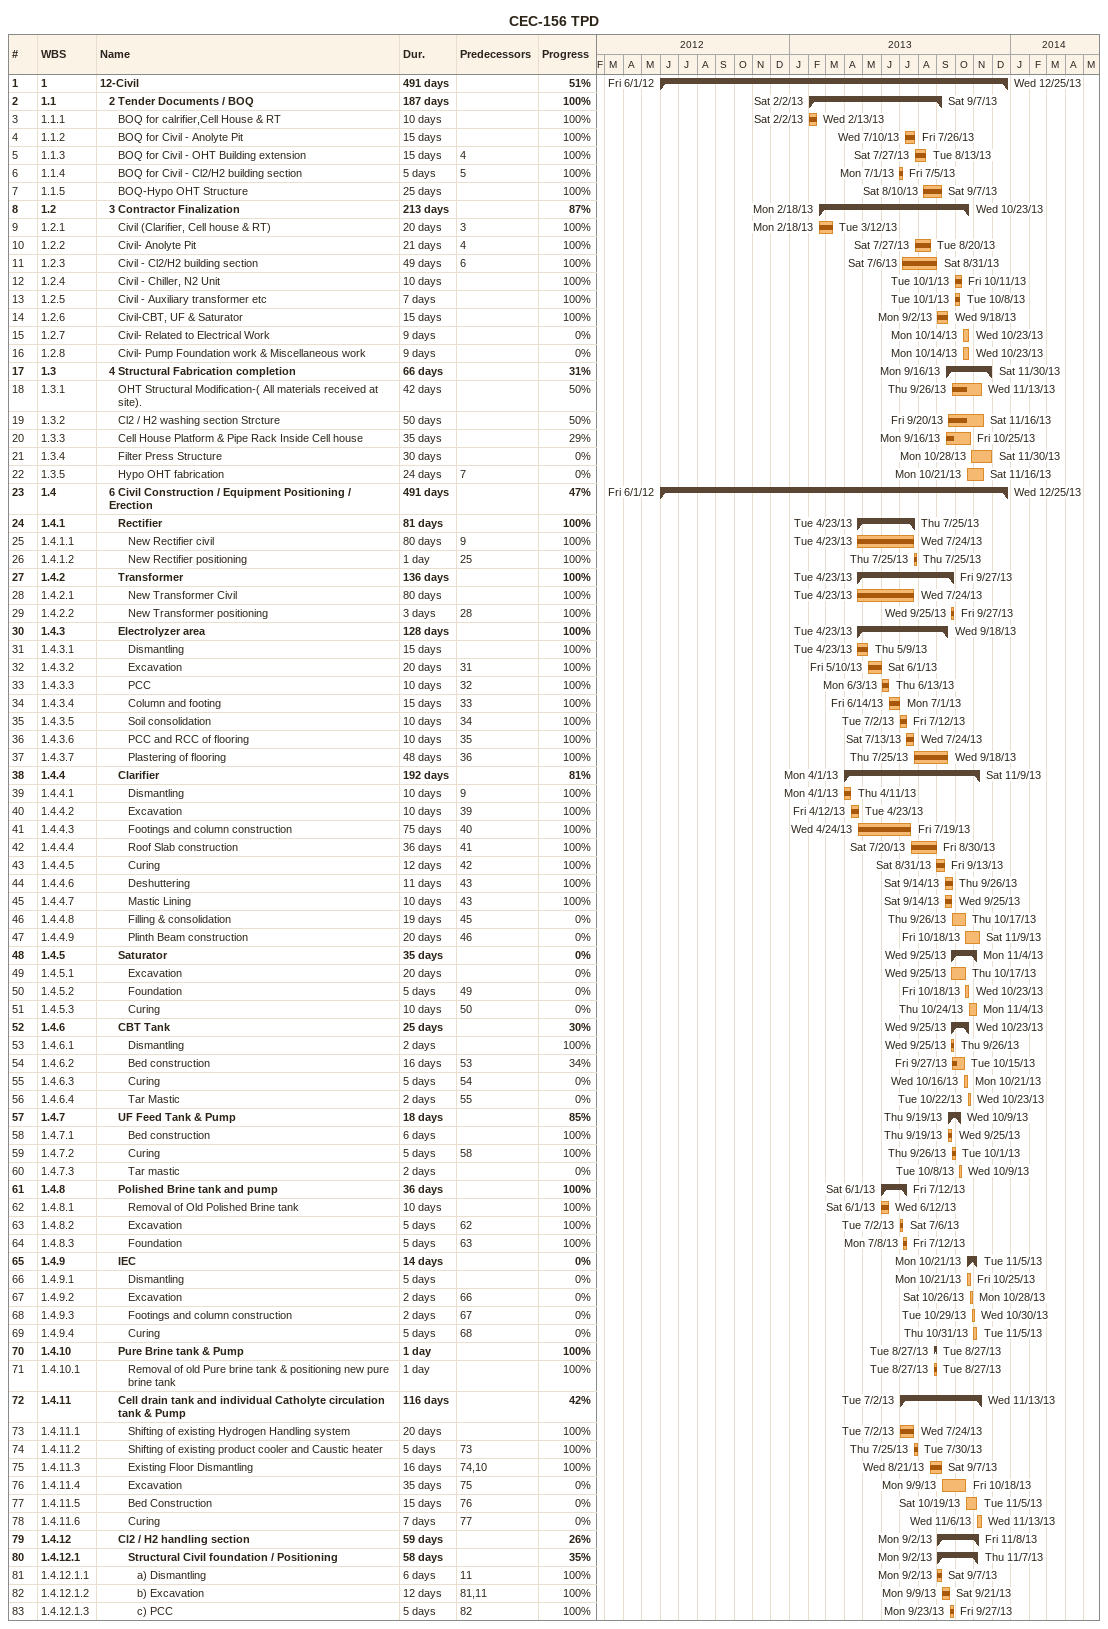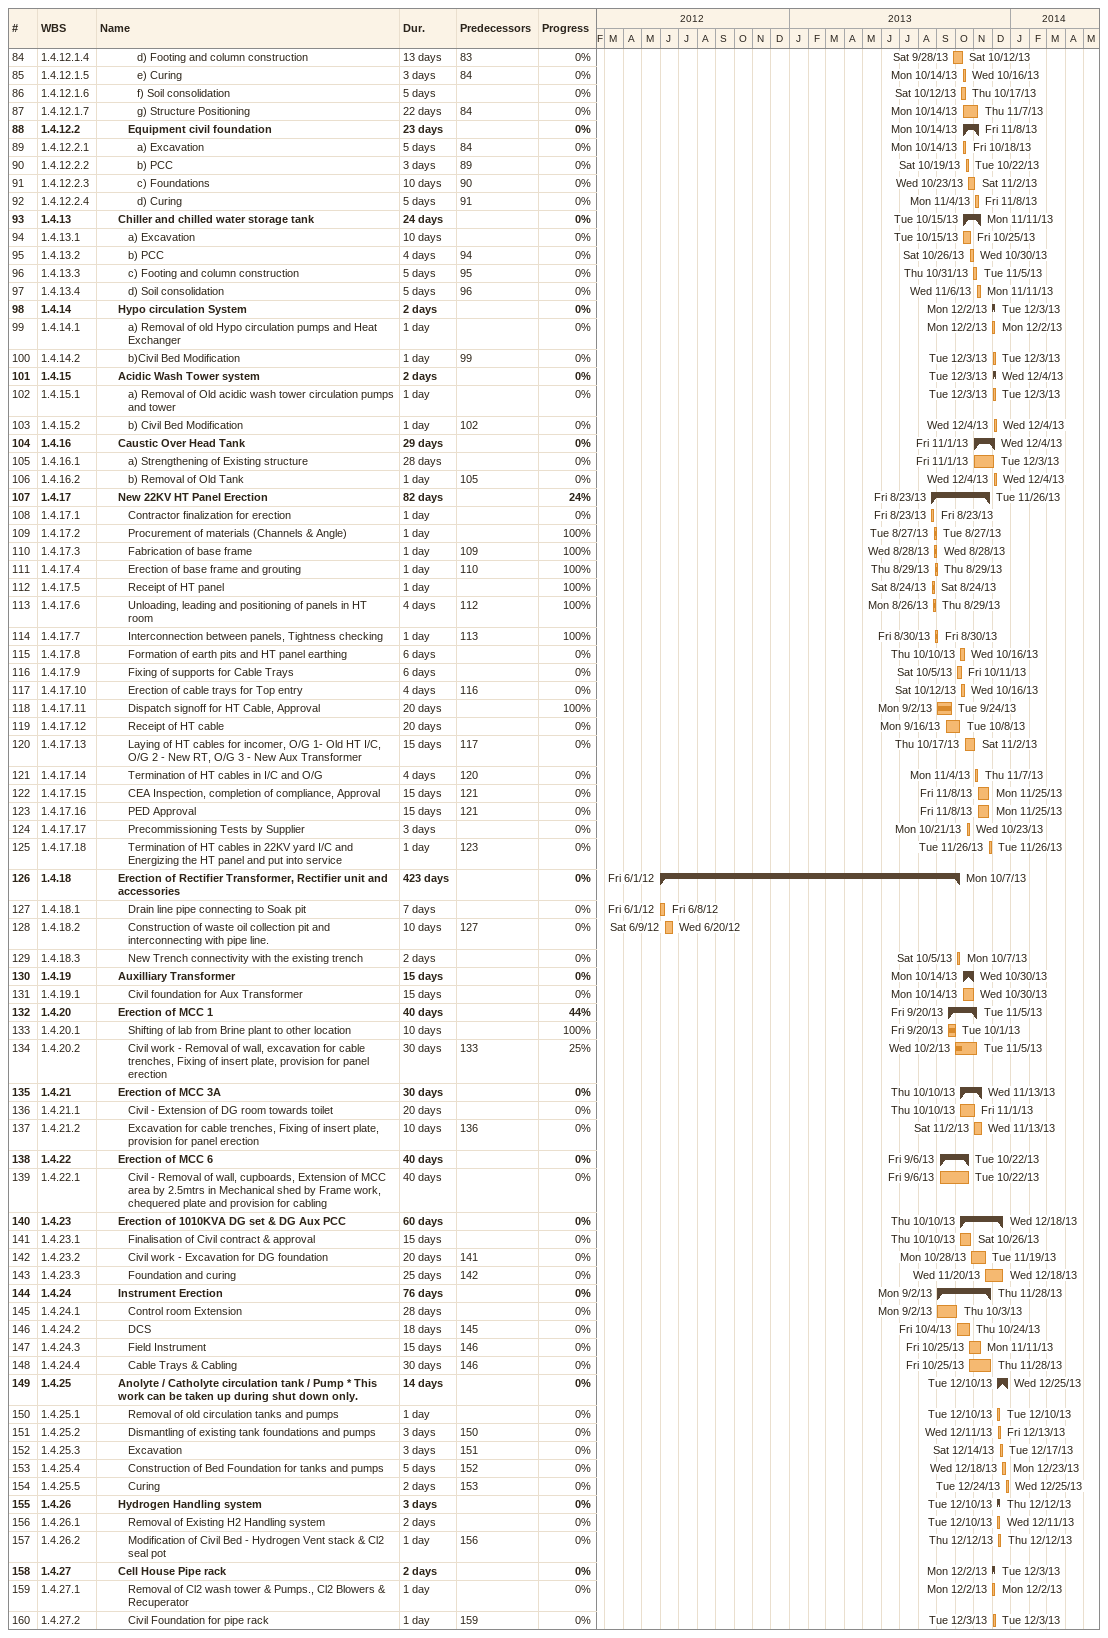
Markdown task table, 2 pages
CEC-156 TPD

| ID | WBS | Task | Duration | Start | Finish | Predecessors | % complete |
|---|---|---|---|---|---|---|---|
| 1 | 1 | **12-Civil** | 491d | 2012-06-01 | 2013-12-25 |  | 51 |
| 2 | 1.1 | **2 Tender Documents / BOQ** | 187d | 2013-02-02 | 2013-09-07 |  | 100 |
| 3 | 1.1.1 | BOQ for calrifier,Cell House & RT | 10d | 2013-02-02 | 2013-02-13 |  | 100 |
| 4 | 1.1.2 | BOQ for Civil - Anolyte Pit | 15d | 2013-07-10 | 2013-07-26 |  | 100 |
| 5 | 1.1.3 | BOQ for Civil - OHT Building extension | 15d | 2013-07-27 | 2013-08-13 | 4 | 100 |
| 6 | 1.1.4 | BOQ for Civil - Cl2/H2 building section | 5d | 2013-07-01 | 2013-07-05 | 5 | 100 |
| 7 | 1.1.5 | BOQ-Hypo OHT Structure | 25d | 2013-08-10 | 2013-09-07 |  | 100 |
| 8 | 1.2 | **3 Contractor Finalization** | 213d | 2013-02-18 | 2013-10-23 |  | 87 |
| 9 | 1.2.1 | Civil (Clarifier, Cell house & RT) | 20d | 2013-02-18 | 2013-03-12 | 3 | 100 |
| 10 | 1.2.2 | Civil- Anolyte Pit | 21d | 2013-07-27 | 2013-08-20 | 4 | 100 |
| 11 | 1.2.3 | Civil - Cl2/H2 building section | 49d | 2013-07-06 | 2013-08-31 | 6 | 100 |
| 12 | 1.2.4 | Civil - Chiller, N2 Unit | 10d | 2013-10-01 | 2013-10-11 |  | 100 |
| 13 | 1.2.5 | Civil - Auxiliary transformer etc | 7d | 2013-10-01 | 2013-10-08 |  | 100 |
| 14 | 1.2.6 | Civil-CBT, UF & Saturator | 15d | 2013-09-02 | 2013-09-18 |  | 100 |
| 15 | 1.2.7 | Civil- Related to Electrical Work | 9d | 2013-10-14 | 2013-10-23 |  | 0 |
| 16 | 1.2.8 | Civil- Pump Foundation work & Miscellaneous work | 9d | 2013-10-14 | 2013-10-23 |  | 0 |
| 17 | 1.3 | **4 Structural Fabrication completion** | 66d | 2013-09-16 | 2013-11-30 |  | 31 |
| 18 | 1.3.1 | OHT Structural Modification-( All materials received at site). | 42d | 2013-09-26 | 2013-11-13 |  | 50 |
| 19 | 1.3.2 | Cl2 / H2 washing section Strcture | 50d | 2013-09-20 | 2013-11-16 |  | 50 |
| 20 | 1.3.3 | Cell House Platform & Pipe Rack Inside Cell house | 35d | 2013-09-16 | 2013-10-25 |  | 29 |
| 21 | 1.3.4 | Filter Press Structure | 30d | 2013-10-28 | 2013-11-30 |  | 0 |
| 22 | 1.3.5 | Hypo OHT fabrication | 24d | 2013-10-21 | 2013-11-16 | 7 | 0 |
| 23 | 1.4 | **6 Civil Construction / Equipment Positioning / Erection** | 491d | 2012-06-01 | 2013-12-25 |  | 47 |
| 24 | 1.4.1 | **Rectifier** | 81d | 2013-04-23 | 2013-07-25 |  | 100 |
| 25 | 1.4.1.1 | New Rectifier civil | 80d | 2013-04-23 | 2013-07-24 | 9 | 100 |
| 26 | 1.4.1.2 | New Rectifier positioning | 1d | 2013-07-25 | 2013-07-25 | 25 | 100 |
| 27 | 1.4.2 | **Transformer** | 136d | 2013-04-23 | 2013-09-27 |  | 100 |
| 28 | 1.4.2.1 | New Transformer Civil | 80d | 2013-04-23 | 2013-07-24 |  | 100 |
| 29 | 1.4.2.2 | New Transformer positioning | 3d | 2013-09-25 | 2013-09-27 | 28 | 100 |
| 30 | 1.4.3 | **Electrolyzer area** | 128d | 2013-04-23 | 2013-09-18 |  | 100 |
| 31 | 1.4.3.1 | Dismantling | 15d | 2013-04-23 | 2013-05-09 |  | 100 |
| 32 | 1.4.3.2 | Excavation | 20d | 2013-05-10 | 2013-06-01 | 31 | 100 |
| 33 | 1.4.3.3 | PCC | 10d | 2013-06-03 | 2013-06-13 | 32 | 100 |
| 34 | 1.4.3.4 | Column and footing | 15d | 2013-06-14 | 2013-07-01 | 33 | 100 |
| 35 | 1.4.3.5 | Soil consolidation | 10d | 2013-07-02 | 2013-07-12 | 34 | 100 |
| 36 | 1.4.3.6 | PCC and RCC of flooring | 10d | 2013-07-13 | 2013-07-24 | 35 | 100 |
| 37 | 1.4.3.7 | Plastering of flooring | 48d | 2013-07-25 | 2013-09-18 | 36 | 100 |
| 38 | 1.4.4 | **Clarifier** | 192d | 2013-04-01 | 2013-11-09 |  | 81 |
| 39 | 1.4.4.1 | Dismantling | 10d | 2013-04-01 | 2013-04-11 | 9 | 100 |
| 40 | 1.4.4.2 | Excavation | 10d | 2013-04-12 | 2013-04-23 | 39 | 100 |
| 41 | 1.4.4.3 | Footings and column construction | 75d | 2013-04-24 | 2013-07-19 | 40 | 100 |
| 42 | 1.4.4.4 | Roof Slab construction | 36d | 2013-07-20 | 2013-08-30 | 41 | 100 |
| 43 | 1.4.4.5 | Curing | 12d | 2013-08-31 | 2013-09-13 | 42 | 100 |
| 44 | 1.4.4.6 | Deshuttering | 11d | 2013-09-14 | 2013-09-26 | 43 | 100 |
| 45 | 1.4.4.7 | Mastic Lining | 10d | 2013-09-14 | 2013-09-25 | 43 | 100 |
| 46 | 1.4.4.8 | Filling & consolidation | 19d | 2013-09-26 | 2013-10-17 | 45 | 0 |
| 47 | 1.4.4.9 | Plinth Beam construction | 20d | 2013-10-18 | 2013-11-09 | 46 | 0 |
| 48 | 1.4.5 | **Saturator** | 35d | 2013-09-25 | 2013-11-04 |  | 0 |
| 49 | 1.4.5.1 | Excavation | 20d | 2013-09-25 | 2013-10-17 |  | 0 |
| 50 | 1.4.5.2 | Foundation | 5d | 2013-10-18 | 2013-10-23 | 49 | 0 |
| 51 | 1.4.5.3 | Curing | 10d | 2013-10-24 | 2013-11-04 | 50 | 0 |
| 52 | 1.4.6 | **CBT Tank** | 25d | 2013-09-25 | 2013-10-23 |  | 30 |
| 53 | 1.4.6.1 | Dismantling | 2d | 2013-09-25 | 2013-09-26 |  | 100 |
| 54 | 1.4.6.2 | Bed construction | 16d | 2013-09-27 | 2013-10-15 | 53 | 34 |
| 55 | 1.4.6.3 | Curing | 5d | 2013-10-16 | 2013-10-21 | 54 | 0 |
| 56 | 1.4.6.4 | Tar Mastic | 2d | 2013-10-22 | 2013-10-23 | 55 | 0 |
| 57 | 1.4.7 | **UF Feed Tank & Pump** | 18d | 2013-09-19 | 2013-10-09 |  | 85 |
| 58 | 1.4.7.1 | Bed construction | 6d | 2013-09-19 | 2013-09-25 |  | 100 |
| 59 | 1.4.7.2 | Curing | 5d | 2013-09-26 | 2013-10-01 | 58 | 100 |
| 60 | 1.4.7.3 | Tar mastic | 2d | 2013-10-08 | 2013-10-09 |  | 0 |
| 61 | 1.4.8 | **Polished Brine tank and pump** | 36d | 2013-06-01 | 2013-07-12 |  | 100 |
| 62 | 1.4.8.1 | Removal of Old Polished Brine tank | 10d | 2013-06-01 | 2013-06-12 |  | 100 |
| 63 | 1.4.8.2 | Excavation | 5d | 2013-07-02 | 2013-07-06 | 62 | 100 |
| 64 | 1.4.8.3 | Foundation | 5d | 2013-07-08 | 2013-07-12 | 63 | 100 |
| 65 | 1.4.9 | **IEC** | 14d | 2013-10-21 | 2013-11-05 |  | 0 |
| 66 | 1.4.9.1 | Dismantling | 5d | 2013-10-21 | 2013-10-25 |  | 0 |
| 67 | 1.4.9.2 | Excavation | 2d | 2013-10-26 | 2013-10-28 | 66 | 0 |
| 68 | 1.4.9.3 | Footings and column construction | 2d | 2013-10-29 | 2013-10-30 | 67 | 0 |
| 69 | 1.4.9.4 | Curing | 5d | 2013-10-31 | 2013-11-05 | 68 | 0 |
| 70 | 1.4.10 | **Pure Brine tank & Pump** | 1d | 2013-08-27 | 2013-08-27 |  | 100 |
| 71 | 1.4.10.1 | Removal of old Pure brine tank & positioning new pure brine tank | 1d | 2013-08-27 | 2013-08-27 |  | 100 |
| 72 | 1.4.11 | **Cell drain tank and individual Catholyte circulation tank & Pump** | 116d | 2013-07-02 | 2013-11-13 |  | 42 |
| 73 | 1.4.11.1 | Shifting of existing Hydrogen Handling system | 20d | 2013-07-02 | 2013-07-24 |  | 100 |
| 74 | 1.4.11.2 | Shifting of existing product cooler and Caustic heater | 5d | 2013-07-25 | 2013-07-30 | 73 | 100 |
| 75 | 1.4.11.3 | Existing Floor Dismantling | 16d | 2013-08-21 | 2013-09-07 | 74, 10 | 100 |
| 76 | 1.4.11.4 | Excavation | 35d | 2013-09-09 | 2013-10-18 | 75 | 0 |
| 77 | 1.4.11.5 | Bed Construction | 15d | 2013-10-19 | 2013-11-05 | 76 | 0 |
| 78 | 1.4.11.6 | Curing | 7d | 2013-11-06 | 2013-11-13 | 77 | 0 |
| 79 | 1.4.12 | **Cl2 / H2 handling section** | 59d | 2013-09-02 | 2013-11-08 |  | 26 |
| 80 | 1.4.12.1 | **Structural Civil foundation / Positioning** | 58d | 2013-09-02 | 2013-11-07 |  | 35 |
| 81 | 1.4.12.1.1 | a) Dismantling | 6d | 2013-09-02 | 2013-09-07 | 11 | 100 |
| 82 | 1.4.12.1.2 | b) Excavation | 12d | 2013-09-09 | 2013-09-21 | 81, 11 | 100 |
| 83 | 1.4.12.1.3 | c) PCC | 5d | 2013-09-23 | 2013-09-27 | 82 | 100 |
| 84 | 1.4.12.1.4 | d) Footing and column construction | 13d | 2013-09-28 | 2013-10-12 | 83 | 0 |
| 85 | 1.4.12.1.5 | e) Curing | 3d | 2013-10-14 | 2013-10-16 | 84 | 0 |
| 86 | 1.4.12.1.6 | f) Soil consolidation | 5d | 2013-10-12 | 2013-10-17 |  | 0 |
| 87 | 1.4.12.1.7 | g) Structure Positioning | 22d | 2013-10-14 | 2013-11-07 | 84 | 0 |
| 88 | 1.4.12.2 | **Equipment civil foundation** | 23d | 2013-10-14 | 2013-11-08 |  | 0 |
| 89 | 1.4.12.2.1 | a) Excavation | 5d | 2013-10-14 | 2013-10-18 | 84 | 0 |
| 90 | 1.4.12.2.2 | b) PCC | 3d | 2013-10-19 | 2013-10-22 | 89 | 0 |
| 91 | 1.4.12.2.3 | c) Foundations | 10d | 2013-10-23 | 2013-11-02 | 90 | 0 |
| 92 | 1.4.12.2.4 | d) Curing | 5d | 2013-11-04 | 2013-11-08 | 91 | 0 |
| 93 | 1.4.13 | **Chiller and chilled water storage tank** | 24d | 2013-10-15 | 2013-11-11 |  | 0 |
| 94 | 1.4.13.1 | a) Excavation | 10d | 2013-10-15 | 2013-10-25 |  | 0 |
| 95 | 1.4.13.2 | b) PCC | 4d | 2013-10-26 | 2013-10-30 | 94 | 0 |
| 96 | 1.4.13.3 | c) Footing and column construction | 5d | 2013-10-31 | 2013-11-05 | 95 | 0 |
| 97 | 1.4.13.4 | d) Soil consolidation | 5d | 2013-11-06 | 2013-11-11 | 96 | 0 |
| 98 | 1.4.14 | **Hypo circulation System** | 2d | 2013-12-02 | 2013-12-03 |  | 0 |
| 99 | 1.4.14.1 | a) Removal of old Hypo circulation pumps and Heat Exchanger | 1d | 2013-12-02 | 2013-12-02 |  | 0 |
| 100 | 1.4.14.2 | b)Civil Bed Modification | 1d | 2013-12-03 | 2013-12-03 | 99 | 0 |
| 101 | 1.4.15 | **Acidic Wash Tower system** | 2d | 2013-12-03 | 2013-12-04 |  | 0 |
| 102 | 1.4.15.1 | a) Removal of Old acidic wash tower circulation pumps and tower | 1d | 2013-12-03 | 2013-12-03 |  | 0 |
| 103 | 1.4.15.2 | b) Civil Bed Modification | 1d | 2013-12-04 | 2013-12-04 | 102 | 0 |
| 104 | 1.4.16 | **Caustic Over Head Tank** | 29d | 2013-11-01 | 2013-12-04 |  | 0 |
| 105 | 1.4.16.1 | a) Strengthening of Existing structure | 28d | 2013-11-01 | 2013-12-03 |  | 0 |
| 106 | 1.4.16.2 | b) Removal of Old Tank | 1d | 2013-12-04 | 2013-12-04 | 105 | 0 |
| 107 | 1.4.17 | **New 22KV HT Panel Erection** | 82d | 2013-08-23 | 2013-11-26 |  | 24 |
| 108 | 1.4.17.1 | Contractor finalization for erection | 1d | 2013-08-23 | 2013-08-23 |  | 0 |
| 109 | 1.4.17.2 | Procurement of materials (Channels & Angle) | 1d | 2013-08-27 | 2013-08-27 |  | 100 |
| 110 | 1.4.17.3 | Fabrication of base frame | 1d | 2013-08-28 | 2013-08-28 | 109 | 100 |
| 111 | 1.4.17.4 | Erection of base frame and grouting | 1d | 2013-08-29 | 2013-08-29 | 110 | 100 |
| 112 | 1.4.17.5 | Receipt of HT panel | 1d | 2013-08-24 | 2013-08-24 |  | 100 |
| 113 | 1.4.17.6 | Unloading, leading and positioning of panels in HT room | 4d | 2013-08-26 | 2013-08-29 | 112 | 100 |
| 114 | 1.4.17.7 | Interconnection between panels, Tightness checking | 1d | 2013-08-30 | 2013-08-30 | 113 | 100 |
| 115 | 1.4.17.8 | Formation of earth pits and HT panel earthing | 6d | 2013-10-10 | 2013-10-16 |  | 0 |
| 116 | 1.4.17.9 | Fixing of supports for Cable Trays | 6d | 2013-10-05 | 2013-10-11 |  | 0 |
| 117 | 1.4.17.10 | Erection of cable trays for Top entry | 4d | 2013-10-12 | 2013-10-16 | 116 | 0 |
| 118 | 1.4.17.11 | Dispatch signoff for HT Cable, Approval | 20d | 2013-09-02 | 2013-09-24 |  | 100 |
| 119 | 1.4.17.12 | Receipt of HT cable | 20d | 2013-09-16 | 2013-10-08 |  | 0 |
| 120 | 1.4.17.13 | Laying of HT cables for incomer, O/G 1- Old HT I/C, O/G 2 - New RT, O/G 3 - New Aux Transformer | 15d | 2013-10-17 | 2013-11-02 | 117 | 0 |
| 121 | 1.4.17.14 | Termination of HT cables in I/C and O/G | 4d | 2013-11-04 | 2013-11-07 | 120 | 0 |
| 122 | 1.4.17.15 | CEA Inspection, completion of compliance, Approval | 15d | 2013-11-08 | 2013-11-25 | 121 | 0 |
| 123 | 1.4.17.16 | PED Approval | 15d | 2013-11-08 | 2013-11-25 | 121 | 0 |
| 124 | 1.4.17.17 | Precommissioning Tests by Supplier | 3d | 2013-10-21 | 2013-10-23 |  | 0 |
| 125 | 1.4.17.18 | Termination of HT cables in 22KV yard I/C and Energizing the HT panel and put into service | 1d | 2013-11-26 | 2013-11-26 | 123 | 0 |
| 126 | 1.4.18 | **Erection of Rectifier Transformer, Rectifier unit and accessories** | 423d | 2012-06-01 | 2013-10-07 |  | 0 |
| 127 | 1.4.18.1 | Drain line pipe connecting to Soak pit | 7d | 2012-06-01 | 2012-06-08 |  | 0 |
| 128 | 1.4.18.2 | Construction of waste oil collection pit and interconnecting with pipe line. | 10d | 2012-06-09 | 2012-06-20 | 127 | 0 |
| 129 | 1.4.18.3 | New Trench connectivity with the existing trench | 2d | 2013-10-05 | 2013-10-07 |  | 0 |
| 130 | 1.4.19 | **Auxilliary Transformer** | 15d | 2013-10-14 | 2013-10-30 |  | 0 |
| 131 | 1.4.19.1 | Civil foundation for Aux Transformer | 15d | 2013-10-14 | 2013-10-30 |  | 0 |
| 132 | 1.4.20 | **Erection of MCC 1** | 40d | 2013-09-20 | 2013-11-05 |  | 44 |
| 133 | 1.4.20.1 | Shifting of lab from Brine plant to other location | 10d | 2013-09-20 | 2013-10-01 |  | 100 |
| 134 | 1.4.20.2 | Civil work - Removal of wall, excavation for cable trenches, Fixing of insert plate, provision for panel erection | 30d | 2013-10-02 | 2013-11-05 | 133 | 25 |
| 135 | 1.4.21 | **Erection of MCC 3A** | 30d | 2013-10-10 | 2013-11-13 |  | 0 |
| 136 | 1.4.21.1 | Civil - Extension of DG room towards toilet | 20d | 2013-10-10 | 2013-11-01 |  | 0 |
| 137 | 1.4.21.2 | Excavation for cable trenches, Fixing of insert plate, provision for panel erection | 10d | 2013-11-02 | 2013-11-13 | 136 | 0 |
| 138 | 1.4.22 | **Erection of MCC 6** | 40d | 2013-09-06 | 2013-10-22 |  | 0 |
| 139 | 1.4.22.1 | Civil - Removal of wall, cupboards, Extension of MCC area by 2.5mtrs in Mechanical shed by Frame work, chequered plate and provision for cabling | 40d | 2013-09-06 | 2013-10-22 |  | 0 |
| 140 | 1.4.23 | **Erection of 1010KVA DG set & DG Aux PCC** | 60d | 2013-10-10 | 2013-12-18 |  | 0 |
| 141 | 1.4.23.1 | Finalisation of Civil contract & approval | 15d | 2013-10-10 | 2013-10-26 |  | 0 |
| 142 | 1.4.23.2 | Civil work - Excavation for DG foundation | 20d | 2013-10-28 | 2013-11-19 | 141 | 0 |
| 143 | 1.4.23.3 | Foundation and curing | 25d | 2013-11-20 | 2013-12-18 | 142 | 0 |
| 144 | 1.4.24 | **Instrument Erection** | 76d | 2013-09-02 | 2013-11-28 |  | 0 |
| 145 | 1.4.24.1 | Control room Extension | 28d | 2013-09-02 | 2013-10-03 |  | 0 |
| 146 | 1.4.24.2 | DCS | 18d | 2013-10-04 | 2013-10-24 | 145 | 0 |
| 147 | 1.4.24.3 | Field Instrument | 15d | 2013-10-25 | 2013-11-11 | 146 | 0 |
| 148 | 1.4.24.4 | Cable Trays & Cabling | 30d | 2013-10-25 | 2013-11-28 | 146 | 0 |
| 149 | 1.4.25 | **Anolyte / Catholyte circulation tank / Pump * This work can be taken up during shut down only.** | 14d | 2013-12-10 | 2013-12-25 |  | 0 |
| 150 | 1.4.25.1 | Removal of old circulation tanks and pumps | 1d | 2013-12-10 | 2013-12-10 |  | 0 |
| 151 | 1.4.25.2 | Dismantling of existing tank foundations and pumps | 3d | 2013-12-11 | 2013-12-13 | 150 | 0 |
| 152 | 1.4.25.3 | Excavation | 3d | 2013-12-14 | 2013-12-17 | 151 | 0 |
| 153 | 1.4.25.4 | Construction of Bed Foundation for tanks and pumps | 5d | 2013-12-18 | 2013-12-23 | 152 | 0 |
| 154 | 1.4.25.5 | Curing | 2d | 2013-12-24 | 2013-12-25 | 153 | 0 |
| 155 | 1.4.26 | **Hydrogen Handling system** | 3d | 2013-12-10 | 2013-12-12 |  | 0 |
| 156 | 1.4.26.1 | Removal of Existing H2 Handling system | 2d | 2013-12-10 | 2013-12-11 |  | 0 |
| 157 | 1.4.26.2 | Modification of Civil Bed - Hydrogen Vent stack & Cl2 seal pot | 1d | 2013-12-12 | 2013-12-12 | 156 | 0 |
| 158 | 1.4.27 | **Cell House Pipe rack** | 2d | 2013-12-02 | 2013-12-03 |  | 0 |
| 159 | 1.4.27.1 | Removal of Cl2 wash tower & Pumps., Cl2 Blowers & Recuperator | 1d | 2013-12-02 | 2013-12-02 |  | 0 |
| 160 | 1.4.27.2 | Civil Foundation for pipe rack | 1d | 2013-12-03 | 2013-12-03 | 159 | 0 |
